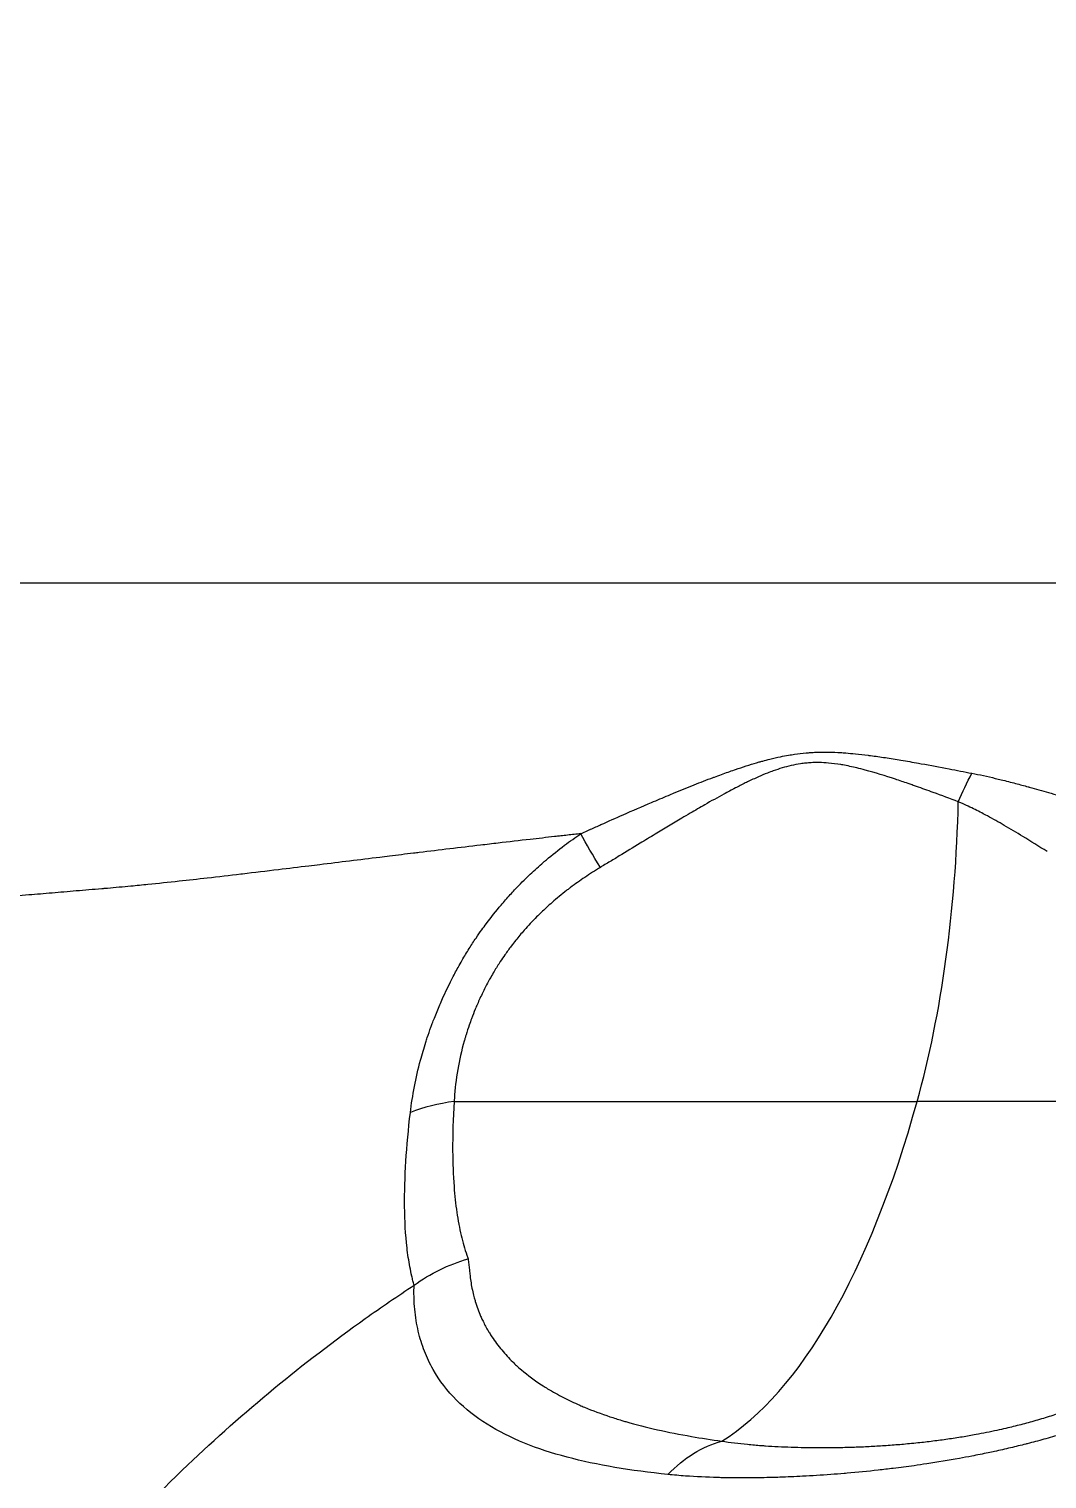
# Model space of a CAD drawing. Header units: millimetres. Extents: x -2122 to 22797, y 3569 to 89276.
# Drawn here: x 9037 to 9104.4, y 18128.9 to 18224.9 of the extents above; entities that cross this region are included whole.
import ezdxf

# ---------------------------------------------------------------- set-up
doc = ezdxf.new("R2010")
doc.units = ezdxf.units.MM
doc.header["$LTSCALE"] = 20
doc.layers.add('IA-DIBUJO', color=3, linetype='Continuous', lineweight=30)
doc.layers.add('IA-DIM', color=7, linetype='Continuous')
doc.styles.add('ING-AMB', font='romans.shx', dxfattribs={"width": 0.75, "oblique": 15})
doc.dimstyles.new('ING-AMB 20', dxfattribs={"dimscale": 20, "dimtxt": 3, "dimasz": 2.5, "dimexe": 1, "dimexo": 1, "dimgap": 1, "dimtad": 1, "dimdec": 0, "dimzin": 0, "dimdsep": 46, "dimtxsty": 'ING-AMB', "dimcen": 0.1, "dimclrd": 7, "dimclre": 7, "dimclrt": 2, "dimadec": 0, "dimazin": 0, "dimtfac": 1, "dimtdec": 0, "dimtmove": 0, "dimatfit": 0, "dimfxl": 1.25, "dimtolj": 1, "dimtzin": 0, "dimarcsym": 1})

# ---------------------------------------------------------------- blocks, each defined once
blk = doc.blocks.new('*D143')
at = {"layer": 'Defpoints', "color": 0, "transparency": 16777216}
for p in [(8790.962, 18818.594), (9130.962, 18586.284), (8790.962, 17983.384)]:
    blk.add_point(p, dxfattribs=at)
at = {"layer": 'IA-DIM', "color": 7, "lineweight": -2, "transparency": 16777216}
for p, q in [((8790.962, 18003.384), (8790.962, 18838.594)), ((9130.962, 18606.284), (9130.962, 18838.594)), ((9080.962, 18818.594), (8840.962, 18818.594))]:
    blk.add_line(p, q, dxfattribs=at)
at = {"layer": 'IA-DIM', "color": 7, "transparency": 16777216}
for points in [[(8840.962, 18826.927), (8840.962, 18810.261), (8790.962, 18818.594)], [(9080.962, 18826.927), (9080.962, 18810.261), (9130.962, 18818.594)]]:
    blk.add_solid(points, dxfattribs=at)
at = {"layer": 'IA-DIM', "color": 2, "transparency": 16777216, "insert": (8960.962, 18868.594), "char_height": 60, "attachment_point": 5, "style": 'ING-AMB'}
blk.add_mtext('\\A1;340', dxfattribs=at)
blk = doc.blocks.new('*D148')
at = {"layer": 'Defpoints', "color": 0, "transparency": 16777216}
for p in [(11939.021, 18936.981), (8790.962, 17983.384), (11939.021, 17945.021)]:
    blk.add_point(p, dxfattribs=at)
at = {"layer": 'IA-DIM', "color": 7, "lineweight": -2, "transparency": 16777216}
for p, q in [((8790.962, 18003.384), (8790.962, 18956.981)), ((11939.021, 17965.021), (11939.021, 18956.981)), ((8840.962, 18936.981), (11889.021, 18936.981))]:
    blk.add_line(p, q, dxfattribs=at)
at = {"layer": 'IA-DIM', "color": 7, "transparency": 16777216}
for points in [[(8840.962, 18945.314), (8840.962, 18928.648), (8790.962, 18936.981)], [(11889.021, 18945.314), (11889.021, 18928.648), (11939.021, 18936.981)]]:
    blk.add_solid(points, dxfattribs=at)
at = {"layer": 'IA-DIM', "color": 2, "transparency": 16777216, "insert": (10364.991, 18986.981), "char_height": 60, "attachment_point": 5, "style": 'ING-AMB'}
blk.add_mtext('\\A1;3148', dxfattribs=at)

msp = doc.modelspace()

# ---------------------------------------------------------------- linework, layer by layer
at = {"layer": 'IA-DIBUJO', "color": 3, "linetype": 'Continuous', "lineweight": 0, "extrusion": (2.06626e-48, 1, -1.83697e-16)}
for p, q in [((9255.43, 18188.224), (9001.221, 18188.224)), ((9065.144, 18153.907), (9095.796, 18153.907)), ((9119.538, 18153.907), (9095.796, 18153.907))]:
    msp.add_line(p, q, dxfattribs=at)
at = {"layer": 'IA-DIBUJO', "color": 3, "linetype": 'Continuous', "lineweight": 0, "extrusion": (1.2326e-32, -1.83697e-16, -1)}
for centre, major_axis, ratio, start_param, end_param in [((9102.293, 18173.16), (4.234, 8.923), 0.372973, -1.680827, -1.4687), ((9067.421, 18137.62), (8.033, 2.902), 0.702712, -1.959271, -1.486631)]:
    msp.add_ellipse(centre, major_axis=major_axis, ratio=ratio, start_param=start_param, end_param=end_param, dxfattribs=at)
at = {"layer": 'IA-DIBUJO', "color": 3, "linetype": 'Continuous', "lineweight": 0}
for centre, major_axis, ratio, start_param, end_param in [((9084.182, 18175.991), (0, 37.533), 0.382683, -2.199847, -1.630542), ((9068.201, 18148.096), (-9.832, 0.942), 0.597188, -1.1981, -0.863882), ((9077.706, 18188.305), (0, -58.462), 0.382683, 0.232467, 0.941746)]:
    msp.add_ellipse(centre, major_axis=major_axis, ratio=ratio, start_param=start_param, end_param=end_param, dxfattribs=at)
at = {"layer": 'IA-DIBUJO', "color": 3, "linetype": 'Continuous', "lineweight": 0, "extrusion": (-3.69779e-32, -1.83697e-16, -1)}
msp.add_ellipse((9078.541, 18167.67), major_axis=(-5.94, 7.891), ratio=0.210095, start_param=-1.195248, end_param=-0.894233, dxfattribs=at)
at = {"layer": 'IA-DIBUJO', "color": 3, "linetype": 'Continuous', "lineweight": 0, "extrusion": (-5.54668e-32, -1.83697e-16, -1)}
msp.add_ellipse((9083.731, 18121.804), major_axis=(1.637, 9.74), ratio=0.759092, start_param=-0.843427, end_param=-0.33308, dxfattribs=at)
at = {"layer": 'IA-DIBUJO', "color": 3, "linetype": 'Continuous', "lineweight": 0}
for points, knots in [([(9073.53, 18171.638), (9073.544, 18171.647), (9073.558, 18171.651), (9073.572, 18171.657), (9073.633, 18171.685), (9073.694, 18171.712), (9073.756, 18171.74), (9073.878, 18171.795), (9074.001, 18171.85), (9074.123, 18171.906), (9074.142, 18171.914), (9074.16, 18171.922), (9074.178, 18171.93), (9074.405, 18172.032), (9074.632, 18172.134), (9074.86, 18172.236), (9075.352, 18172.456), (9075.844, 18172.675), (9076.337, 18172.891), (9076.96, 18173.166), (9077.584, 18173.437), (9078.209, 18173.704), (9078.58, 18173.862), (9078.951, 18174.019), (9079.322, 18174.174), (9079.452, 18174.228), (9079.583, 18174.283), (9079.713, 18174.336), (9080.154, 18174.519), (9080.597, 18174.699), (9081.04, 18174.874), (9081.452, 18175.038), (9081.865, 18175.198), (9082.279, 18175.353), (9082.311, 18175.365), (9082.343, 18175.377), (9082.375, 18175.389), (9082.531, 18175.447), (9082.687, 18175.505), (9082.843, 18175.562), (9083.13, 18175.667), (9083.417, 18175.769), (9083.706, 18175.867), (9083.785, 18175.895), (9083.865, 18175.922), (9083.944, 18175.948), (9084.182, 18176.028), (9084.419, 18176.106), (9084.658, 18176.18), (9084.885, 18176.251), (9085.112, 18176.319), (9085.34, 18176.384), (9085.417, 18176.406), (9085.494, 18176.427), (9085.571, 18176.448), (9085.726, 18176.491), (9085.882, 18176.532), (9086.038, 18176.571), (9086.272, 18176.629), (9086.507, 18176.683), (9086.743, 18176.733), (9086.924, 18176.77), (9087.105, 18176.805), (9087.287, 18176.836), (9087.417, 18176.859), (9087.548, 18176.879), (9087.679, 18176.898), (9087.932, 18176.934), (9088.186, 18176.964), (9088.44, 18176.986), (9088.546, 18176.995), (9088.651, 18177.003), (9088.757, 18177.01), (9088.863, 18177.017), (9088.969, 18177.022), (9089.076, 18177.027), (9089.167, 18177.03), (9089.258, 18177.033), (9089.348, 18177.035), (9089.532, 18177.039), (9089.717, 18177.04), (9089.9, 18177.037), (9089.93, 18177.037), (9089.96, 18177.036), (9089.99, 18177.035), (9090.232, 18177.031), (9090.475, 18177.021), (9090.717, 18177.006), (9090.773, 18177.003), (9090.83, 18176.999), (9090.887, 18176.996), (9090.95, 18176.991), (9091.014, 18176.987), (9091.077, 18176.982), (9091.286, 18176.966), (9091.495, 18176.948), (9091.704, 18176.927), (9091.985, 18176.898), (9092.266, 18176.866), (9092.547, 18176.83), (9092.581, 18176.825), (9092.615, 18176.821), (9092.65, 18176.817), (9092.67, 18176.814), (9092.69, 18176.811), (9092.711, 18176.809), (9093.037, 18176.766), (9093.363, 18176.719), (9093.689, 18176.67), (9094.034, 18176.618), (9094.378, 18176.563), (9094.723, 18176.505), (9095.112, 18176.44), (9095.502, 18176.372), (9095.892, 18176.303), (9095.949, 18176.293), (9096.006, 18176.282), (9096.063, 18176.272), (9096.679, 18176.162), (9097.295, 18176.047), (9097.911, 18175.93), (9098.412, 18175.835), (9098.913, 18175.738), (9099.413, 18175.64)], [-0.00000006, -0.00000006, -0.00000006, -0.00000006, 0.00002518, 0.00002518, 0.00002518, 0.00013469, 0.00013469, 0.00013469, 0.00035377, 0.00035377, 0.00035377, 0.00038666, 0.00038666, 0.00038666, 0.00079239, 0.00079239, 0.00079239, 0.00167185, 0.00167185, 0.00167185, 0.00278368, 0.00278368, 0.00278368, 0.00344286, 0.00344286, 0.00344286, 0.00367386, 0.00367386, 0.00367386, 0.00445573, 0.00445573, 0.00445573, 0.00518165, 0.00518165, 0.00518165, 0.0052376, 0.0052376, 0.0052376, 0.00551081, 0.00551081, 0.00551081, 0.00601199, 0.00601199, 0.00601199, 0.00615006, 0.00615006, 0.00615006, 0.00656172, 0.00656172, 0.00656172, 0.00695191, 0.00695191, 0.00695191, 0.00708322, 0.00708322, 0.00708322, 0.00734777, 0.00734777, 0.00734777, 0.00774379, 0.00774379, 0.00774379, 0.0080478, 0.0080478, 0.0080478, 0.00826625, 0.00826625, 0.00826625, 0.00868735, 0.00868735, 0.00868735, 0.00886169, 0.00886169, 0.00886169, 0.00903604, 0.00903604, 0.00903604, 0.00918473, 0.00918473, 0.00918473, 0.00948536, 0.00948536, 0.00948536, 0.00953404, 0.00953404, 0.00953404, 0.00993185, 0.00993185, 0.00993185, 0.01002501, 0.01002501, 0.01002501, 0.01012932, 0.01012932, 0.01012932, 0.01047161, 0.01047161, 0.01047161, 0.01093206, 0.01093206, 0.01093206, 0.0109882, 0.0109882, 0.0109882, 0.01102169, 0.01102169, 0.01102169, 0.01155729, 0.01155729, 0.01155729, 0.01212347, 0.01212347, 0.01212347, 0.01276485, 0.01276485, 0.01276485, 0.01285865, 0.01285865, 0.01285865, 0.01387238, 0.01387238, 0.01387238, 0.01469561, 0.01469561, 0.01469561, 0.01469561]), ([(9086.863, 18175.991), (9086.661, 18175.93), (9086.461, 18175.864), (9086.262, 18175.792), (9086.138, 18175.747), (9086.014, 18175.7), (9085.891, 18175.652), (9085.687, 18175.572), (9085.484, 18175.487), (9085.283, 18175.399), (9085.044, 18175.294), (9084.807, 18175.184), (9084.571, 18175.07), (9084.52, 18175.045), (9084.469, 18175.02), (9084.418, 18174.995), (9084.197, 18174.887), (9083.976, 18174.776), (9083.757, 18174.662), (9083.502, 18174.53), (9083.247, 18174.394), (9082.994, 18174.256), (9082.575, 18174.029), (9082.158, 18173.795), (9081.743, 18173.557), (9081.417, 18173.37), (9081.092, 18173.181), (9080.768, 18172.991), (9080.581, 18172.881), (9080.395, 18172.771), (9080.209, 18172.66), (9079.62, 18172.311), (9079.033, 18171.957), (9078.445, 18171.601), (9078.114, 18171.401), (9077.784, 18171.201), (9077.453, 18171), (9076.994, 18170.721), (9076.534, 18170.441), (9076.073, 18170.162), (9075.843, 18170.022), (9075.612, 18169.882), (9075.381, 18169.743), (9075.266, 18169.673), (9075.15, 18169.603), (9075.035, 18169.533), (9074.977, 18169.498), (9074.919, 18169.463), (9074.861, 18169.428), (9074.848, 18169.42), (9074.834, 18169.412), (9074.82, 18169.404)], [0.006608754, 0.006608754, 0.006608754, 0.006608754, 0.006952849, 0.006952849, 0.006952849, 0.0071674, 0.0071674, 0.0071674, 0.007524595, 0.007524595, 0.007524595, 0.007949356, 0.007949356, 0.007949356, 0.008041525, 0.008041525, 0.008041525, 0.008440437, 0.008440437, 0.008440437, 0.008905289, 0.008905289, 0.008905289, 0.009671875, 0.009671875, 0.009671875, 0.01027212, 0.01027212, 0.01027212, 0.010617289, 0.010617289, 0.010617289, 0.011706897, 0.011706897, 0.011706897, 0.012318952, 0.012318952, 0.012318952, 0.01316787, 0.01316787, 0.01316787, 0.013592166, 0.013592166, 0.013592166, 0.013804311, 0.013804311, 0.013804311, 0.013910389, 0.013910389, 0.013910389, 0.013935483, 0.013935483, 0.013935483, 0.013935483]), ([(9091.803, 18175.991), (9091.492, 18176.065), (9091.18, 18176.131), (9090.867, 18176.186), (9090.824, 18176.194), (9090.78, 18176.201), (9090.737, 18176.208), (9090.464, 18176.253), (9090.191, 18176.288), (9089.915, 18176.312), (9089.719, 18176.329), (9089.522, 18176.339), (9089.325, 18176.343), (9089.243, 18176.344), (9089.161, 18176.345), (9089.079, 18176.344), (9089.056, 18176.343), (9089.033, 18176.343), (9089.011, 18176.342), (9088.932, 18176.341), (9088.854, 18176.338), (9088.776, 18176.333), (9088.659, 18176.327), (9088.543, 18176.318), (9088.427, 18176.307), (9088.369, 18176.301), (9088.311, 18176.295), (9088.253, 18176.288), (9088.195, 18176.28), (9088.137, 18176.273), (9088.079, 18176.264), (9087.868, 18176.233), (9087.658, 18176.194), (9087.449, 18176.146), (9087.253, 18176.101), (9087.057, 18176.049), (9086.863, 18175.991)], [0.003865232, 0.003865232, 0.003865232, 0.003865232, 0.004387898, 0.004387898, 0.004387898, 0.00446021, 0.00446021, 0.00446021, 0.004914724, 0.004914724, 0.004914724, 0.005236992, 0.005236992, 0.005236992, 0.005371062, 0.005371062, 0.005371062, 0.005408462, 0.005408462, 0.005408462, 0.005537065, 0.005537065, 0.005537065, 0.005729969, 0.005729969, 0.005729969, 0.005826421, 0.005826421, 0.005826421, 0.005922873, 0.005922873, 0.005922873, 0.006276745, 0.006276745, 0.006276745, 0.006608754, 0.006608754, 0.006608754, 0.006608754]), ([(9098.52, 18173.749), (9097.968, 18173.956), (9097.416, 18174.162), (9096.862, 18174.364), (9096.493, 18174.498), (9096.123, 18174.631), (9095.753, 18174.762), (9095.658, 18174.795), (9095.564, 18174.829), (9095.469, 18174.862), (9095.377, 18174.894), (9095.286, 18174.926), (9095.194, 18174.958), (9094.915, 18175.054), (9094.635, 18175.15), (9094.355, 18175.243), (9093.692, 18175.463), (9093.025, 18175.67), (9092.349, 18175.851), (9092.168, 18175.9), (9091.985, 18175.947), (9091.803, 18175.991)], [0, 0, 0, 0, 0.000966308, 0.000966308, 0.000966308, 0.001609451, 0.001609451, 0.001609451, 0.001773426, 0.001773426, 0.001773426, 0.001932615, 0.001932615, 0.001932615, 0.002415769, 0.002415769, 0.002415769, 0.003557856, 0.003557856, 0.003557856, 0.00386523, 0.00386523, 0.00386523, 0.00386523]), ([(9099.413, 18175.64), (9099.67, 18175.59), (9099.925, 18175.537), (9100.444, 18175.424), (9100.708, 18175.363), (9101.099, 18175.27), (9101.228, 18175.239), (9101.676, 18175.129), (9101.995, 18175.047), (9102.593, 18174.89), (9102.871, 18174.815), (9103.173, 18174.732), (9103.196, 18174.726), (9103.646, 18174.602), (9104.07, 18174.482), (9104.963, 18174.224), (9105.432, 18174.086), (9106.206, 18173.854), (9106.512, 18173.761), (9106.817, 18173.669)], [0, 0, 0, 0, 0.000420679, 0.000420679, 0.000858073, 0.000858073, 0.001072065, 0.001072065, 0.001605395, 0.001605395, 0.002072912, 0.002072912, 0.002112633, 0.002112633, 0.002829051, 0.002829051, 0.003624193, 0.003624193, 0.004145825, 0.004145825, 0.004145825, 0.004145825]), ([(9104.392, 18170.456), (9103.863, 18170.79), (9103.328, 18171.125), (9102.786, 18171.456), (9102.382, 18171.703), (9101.973, 18171.947), (9101.559, 18172.187), (9101.192, 18172.4), (9100.82, 18172.61), (9100.443, 18172.813), (9100.321, 18172.879), (9100.199, 18172.944), (9100.076, 18173.008), (9099.781, 18173.162), (9099.483, 18173.311), (9099.18, 18173.454), (9098.962, 18173.556), (9098.742, 18173.655), (9098.52, 18173.749)], [0, 0, 0, 0, 0.001072957, 0.001072957, 0.001072957, 0.001872912, 0.001872912, 0.001872912, 0.002582565, 0.002582565, 0.002582565, 0.002811903, 0.002811903, 0.002811903, 0.003361421, 0.003361421, 0.003361421, 0.003755593, 0.003755593, 0.003755593, 0.003755593]), ([(9073.53, 18171.638), (9073.231, 18171.605), (9072.935, 18171.572), (9072.641, 18171.539), (9072.495, 18171.523), (9072.349, 18171.506), (9072.203, 18171.49), (9072.149, 18171.484), (9072.094, 18171.478), (9072.042, 18171.472), (9072.024, 18171.47), (9072.006, 18171.468), (9071.989, 18171.466), (9071.922, 18171.458), (9071.855, 18171.45), (9071.788, 18171.443), (9071.25, 18171.382), (9070.71, 18171.32), (9070.167, 18171.258), (9069.465, 18171.177), (9068.759, 18171.095), (9068.05, 18171.012), (9067.664, 18170.966), (9067.276, 18170.921), (9066.887, 18170.875), (9066.209, 18170.794), (9065.528, 18170.713), (9064.845, 18170.631), (9064.175, 18170.551), (9063.504, 18170.47), (9062.83, 18170.388), (9062.707, 18170.373), (9062.583, 18170.358), (9062.459, 18170.343), (9061.928, 18170.278), (9061.395, 18170.214), (9060.862, 18170.148), (9060.647, 18170.122), (9060.432, 18170.096), (9060.217, 18170.069), (9059.551, 18169.988), (9058.885, 18169.906), (9058.218, 18169.824), (9057.562, 18169.743), (9056.906, 18169.663), (9056.251, 18169.582), (9056.008, 18169.553), (9055.765, 18169.523), (9055.522, 18169.493), (9054.849, 18169.411), (9054.178, 18169.329), (9053.508, 18169.248), (9052.713, 18169.152), (9051.92, 18169.057), (9051.131, 18168.964), (9051.093, 18168.959), (9051.055, 18168.955), (9051.018, 18168.95), (9050.273, 18168.862), (9049.531, 18168.776), (9048.795, 18168.692), (9048.167, 18168.621), (9047.543, 18168.551), (9046.923, 18168.484), (9046.232, 18168.409), (9045.546, 18168.337), (9044.868, 18168.268), (9044.489, 18168.23), (9044.113, 18168.193), (9043.739, 18168.158), (9043.217, 18168.108), (9042.699, 18168.061), (9042.187, 18168.017), (9042.122, 18168.011), (9042.058, 18168.006), (9041.995, 18168), (9041.967, 18167.998), (9041.938, 18167.996), (9041.911, 18167.993), (9041.907, 18167.993), (9041.903, 18167.993), (9041.9, 18167.992), (9041.87, 18167.99), (9041.841, 18167.988), (9041.811, 18167.985), (9041.523, 18167.961), (9041.238, 18167.937), (9040.957, 18167.913), (9040.673, 18167.889), (9040.393, 18167.866), (9040.116, 18167.842), (9039.57, 18167.796), (9039.039, 18167.751), (9038.523, 18167.708), (9037.997, 18167.664), (9037.487, 18167.621), (9036.991, 18167.58), (9036.686, 18167.555), (9036.386, 18167.531), (9036.092, 18167.507), (9036.026, 18167.501), (9035.959, 18167.496), (9035.893, 18167.49), (9035.364, 18167.447), (9034.853, 18167.406), (9034.359, 18167.368), (9033.894, 18167.331), (9033.444, 18167.297), (9033.009, 18167.265), (9032.925, 18167.259), (9032.842, 18167.253), (9032.76, 18167.246), (9032.327, 18167.215), (9031.909, 18167.185), (9031.506, 18167.158), (9031.478, 18167.157), (9031.451, 18167.155), (9031.424, 18167.153), (9031.394, 18167.151), (9031.366, 18167.149), (9031.335, 18167.147), (9031.326, 18167.146), (9031.317, 18167.146), (9031.307, 18167.145), (9031.266, 18167.143), (9031.225, 18167.14), (9031.184, 18167.137), (9030.64, 18167.101), (9030.117, 18167.068), (9029.613, 18167.037), (9029.089, 18167.004), (9028.585, 18166.974), (9028.103, 18166.946), (9027.738, 18166.924), (9027.386, 18166.903), (9027.045, 18166.884), (9026.886, 18166.874), (9026.73, 18166.865), (9026.577, 18166.857), (9026.239, 18166.837), (9025.913, 18166.818), (9025.599, 18166.8), (9025.33, 18166.784), (9025.07, 18166.769), (9024.818, 18166.754), (9024.642, 18166.744), (9024.47, 18166.733), (9024.303, 18166.723), (9024.197, 18166.716), (9024.092, 18166.71), (9023.99, 18166.704), (9023.987, 18166.703), (9023.983, 18166.703), (9023.98, 18166.703), (9023.909, 18166.698), (9023.84, 18166.694), (9023.771, 18166.69), (9023.743, 18166.688), (9023.716, 18166.686), (9023.689, 18166.685), (9023.414, 18166.667), (9023.149, 18166.65), (9022.894, 18166.632), (9022.686, 18166.618), (9022.486, 18166.604), (9022.292, 18166.591), (9022.289, 18166.59), (9022.285, 18166.59), (9022.282, 18166.59), (9022.035, 18166.572), (9021.8, 18166.554), (9021.577, 18166.536), (9021.361, 18166.519), (9021.156, 18166.502), (9020.963, 18166.484), (9020.754, 18166.465), (9020.559, 18166.446), (9020.379, 18166.427), (9020.212, 18166.409), (9020.058, 18166.391), (9019.917, 18166.372), (9019.886, 18166.368), (9019.856, 18166.364), (9019.827, 18166.36), (9019.821, 18166.359), (9019.815, 18166.359), (9019.81, 18166.358), (9019.804, 18166.357), (9019.799, 18166.356), (9019.793, 18166.356), (9019.784, 18166.354), (9019.775, 18166.353), (9019.766, 18166.352), (9019.754, 18166.35), (9019.742, 18166.348), (9019.73, 18166.347), (9019.641, 18166.334), (9019.558, 18166.321), (9019.482, 18166.307), (9019.358, 18166.286), (9019.252, 18166.264), (9019.164, 18166.242), (9019.089, 18166.224), (9019.028, 18166.205), (9018.98, 18166.186), (9018.955, 18166.177), (9018.935, 18166.167), (9018.918, 18166.157), (9018.892, 18166.143), (9018.875, 18166.128), (9018.867, 18166.114), (9018.864, 18166.108), (9018.862, 18166.102), (9018.861, 18166.096), (9018.861, 18166.096), (9018.861, 18166.096), (9018.861, 18166.095)], [0.1192307, 0.1192307, 0.1192307, 0.1192307, 0.1226397, 0.1226397, 0.1226397, 0.1243442, 0.1243442, 0.1243442, 0.124979, 0.124979, 0.124979, 0.1251964, 0.1251964, 0.1251964, 0.1260487, 0.1260487, 0.1260487, 0.1328666, 0.1328666, 0.1328666, 0.1416881, 0.1416881, 0.1416881, 0.1465026, 0.1465026, 0.1465026, 0.1549023, 0.1549023, 0.1549023, 0.163139, 0.163139, 0.163139, 0.1646525, 0.1646525, 0.1646525, 0.1711519, 0.1711519, 0.1711519, 0.1737746, 0.1737746, 0.1737746, 0.1818867, 0.1818867, 0.1818867, 0.1898727, 0.1898727, 0.1898727, 0.1928372, 0.1928372, 0.1928372, 0.2010465, 0.2010465, 0.2010465, 0.2107918, 0.2107918, 0.2107918, 0.2112579, 0.2112579, 0.2112579, 0.2204657, 0.2204657, 0.2204657, 0.2283185, 0.2283185, 0.2283185, 0.2370748, 0.2370748, 0.2370748, 0.2419544, 0.2419544, 0.2419544, 0.2487724, 0.2487724, 0.2487724, 0.2496247, 0.2496247, 0.2496247, 0.2499955, 0.2499955, 0.2499955, 0.2500508, 0.2500508, 0.2500508, 0.2504769, 0.2504769, 0.2504769, 0.2546638, 0.2546638, 0.2546638, 0.2588927, 0.2588927, 0.2588927, 0.2672423, 0.2672423, 0.2672423, 0.27573, 0.27573, 0.27573, 0.2809554, 0.2809554, 0.2809554, 0.2821402, 0.2821402, 0.2821402, 0.2916109, 0.2916109, 0.2916109, 0.3005351, 0.3005351, 0.3005351, 0.3022467, 0.3022467, 0.3022467, 0.3112317, 0.3112317, 0.3112317, 0.3118388, 0.3118388, 0.3118388, 0.3124976, 0.3124976, 0.3124976, 0.3126911, 0.3126911, 0.3126911, 0.3135433, 0.3135433, 0.3135433, 0.3247763, 0.3247763, 0.3247763, 0.3364563, 0.3364563, 0.3364563, 0.3452694, 0.3452694, 0.3452694, 0.3493668, 0.3493668, 0.3493668, 0.3583828, 0.3583828, 0.3583828, 0.3660967, 0.3660967, 0.3660967, 0.3714962, 0.3714962, 0.3714962, 0.3749052, 0.3749052, 0.3749052, 0.3750105, 0.3750105, 0.3750105, 0.3773805, 0.3773805, 0.3773805, 0.3783142, 0.3783142, 0.3783142, 0.3877928, 0.3877928, 0.3877928, 0.3955082, 0.3955082, 0.3955082, 0.3956504, 0.3956504, 0.3956504, 0.4054964, 0.4054964, 0.4054964, 0.4150489, 0.4150489, 0.4150489, 0.425425, 0.425425, 0.425425, 0.4350176, 0.4350176, 0.4350176, 0.4371193, 0.4371193, 0.4371193, 0.4375196, 0.4375196, 0.4375196, 0.4379716, 0.4379716, 0.4379716, 0.4386965, 0.4386965, 0.4386965, 0.4396761, 0.4396761, 0.4396761, 0.4470694, 0.4470694, 0.4470694, 0.4589807, 0.4589807, 0.4589807, 0.4690689, 0.4690689, 0.4690689, 0.4742327, 0.4742327, 0.4742327, 0.4819486, 0.4819486, 0.4819486, 0.4850265, 0.4850265, 0.4850265, 0.485177, 0.485177, 0.485177, 0.485177]), ([(9062.242, 18153.172), (9062.309, 18153.737), (9062.399, 18154.311), (9062.622, 18155.464), (9062.755, 18156.044), (9063.019, 18157.028), (9063.137, 18157.428), (9063.298, 18157.931), (9063.33, 18158.031), (9063.439, 18158.36), (9063.519, 18158.59), (9063.632, 18158.9), (9063.661, 18158.98), (9063.737, 18159.184), (9063.784, 18159.308), (9063.945, 18159.72), (9064.063, 18160.008), (9064.247, 18160.438), (9064.309, 18160.58), (9064.563, 18161.148), (9064.765, 18161.572), (9065.115, 18162.257), (9065.254, 18162.52), (9065.487, 18162.941), (9065.577, 18163.099), (9065.819, 18163.515), (9065.974, 18163.772), (9066.283, 18164.262), (9066.436, 18164.497), (9066.714, 18164.908), (9066.838, 18165.086), (9067.067, 18165.408), (9067.173, 18165.553), (9067.592, 18166.113), (9067.915, 18166.518), (9068.447, 18167.146), (9068.648, 18167.375), (9068.95, 18167.706), (9069.048, 18167.811), (9069.479, 18168.269), (9069.822, 18168.613), (9070.463, 18169.219), (9070.757, 18169.485), (9071.12, 18169.798), (9071.183, 18169.852), (9071.641, 18170.24), (9072.044, 18170.561), (9072.807, 18171.135), (9073.166, 18171.391), (9073.53, 18171.638)], [0, 0, 0, 0, 0.00105022, 0.00105022, 0.00207779, 0.00207779, 0.0027711, 0.0027711, 0.00294188, 0.00294188, 0.00333169, 0.00333169, 0.00346759, 0.00346759, 0.00367735, 0.00367735, 0.00416907, 0.00416907, 0.00441282, 0.00441282, 0.0051457, 0.0051457, 0.00560441, 0.00560441, 0.00588377, 0.00588377, 0.00633871, 0.00633871, 0.00675888, 0.00675888, 0.00708405, 0.00708405, 0.00735471, 0.00735471, 0.0081418, 0.0081418, 0.00860698, 0.00860698, 0.00882565, 0.00882565, 0.00956626, 0.00956626, 0.01017042, 0.01017042, 0.01029659, 0.01029659, 0.01108725, 0.01108725, 0.01176753, 0.01176753, 0.01176753, 0.01176753]), ([(9074.82, 18169.404), (9074.471, 18169.193), (9074.126, 18168.973), (9073.468, 18168.528), (9073.153, 18168.304), (9072.823, 18168.056), (9072.803, 18168.04), (9072.716, 18167.974), (9072.649, 18167.923), (9072.256, 18167.617), (9071.936, 18167.354), (9071.376, 18166.864), (9071.133, 18166.64), (9070.797, 18166.316), (9070.699, 18166.219), (9070.318, 18165.837), (9070.044, 18165.543), (9069.587, 18165.024), (9069.401, 18164.802), (9069.119, 18164.45), (9069.02, 18164.323), (9068.779, 18164.005), (9068.637, 18163.811), (9068.397, 18163.467), (9068.295, 18163.317), (9068.055, 18162.952), (9067.919, 18162.735), (9067.711, 18162.386), (9067.635, 18162.256), (9067.373, 18161.793), (9067.198, 18161.458), (9066.908, 18160.864), (9066.79, 18160.606), (9066.631, 18160.238), (9066.585, 18160.129), (9066.454, 18159.809), (9066.371, 18159.597), (9066.24, 18159.244), (9066.19, 18159.103), (9066.067, 18158.748), (9065.997, 18158.533), (9065.911, 18158.252), (9065.891, 18158.186), (9065.85, 18158.049), (9065.83, 18157.978), (9065.629, 18157.268), (9065.486, 18156.641), (9065.267, 18155.377), (9065.193, 18154.741), (9065.151, 18154.049), (9065.148, 18153.978), (9065.144, 18153.907)], [0.00000001, 0.00000001, 0.00000001, 0.00000001, 0.00063812, 0.00063812, 0.00123664, 0.00123664, 0.00127623, 0.00127623, 0.00140562, 0.00140562, 0.00204308, 0.00204308, 0.00255246, 0.00255246, 0.00276481, 0.00276481, 0.0033849, 0.0033849, 0.00382869, 0.00382869, 0.00407497, 0.00407497, 0.00443754, 0.00443754, 0.00471172, 0.00471172, 0.00510492, 0.00510492, 0.00533885, 0.00533885, 0.00593155, 0.00593155, 0.00638114, 0.00638114, 0.00656887, 0.00656887, 0.00693306, 0.00693306, 0.00717401, 0.00717401, 0.00754186, 0.00754186, 0.00765737, 0.00765737, 0.00777932, 0.00777932, 0.00889519, 0.00889519, 0.01007461, 0.01007461, 0.01020983, 0.01020983, 0.01020983, 0.01020983]), ([(9065.144, 18153.907), (9065.071, 18152.772), (9065.035, 18151.683), (9065.041, 18150.641), (9065.045, 18149.829), (9065.075, 18149.045), (9065.132, 18148.287), (9065.132, 18148.279), (9065.133, 18148.27), (9065.133, 18148.262), (9065.177, 18147.68), (9065.238, 18147.115), (9065.318, 18146.565), (9065.356, 18146.301), (9065.399, 18146.041), (9065.447, 18145.785), (9065.449, 18145.777), (9065.45, 18145.769), (9065.452, 18145.761), (9065.498, 18145.517), (9065.548, 18145.277), (9065.603, 18145.041), (9065.657, 18144.812), (9065.715, 18144.586), (9065.779, 18144.365), (9065.84, 18144.151), (9065.906, 18143.941), (9065.977, 18143.735), (9066.005, 18143.652), (9066.034, 18143.57), (9066.064, 18143.489)], [0, 0, 0, 0, 0.002142701, 0.002142701, 0.002142701, 0.003810125, 0.003810125, 0.003810125, 0.003829049, 0.003829049, 0.003829049, 0.005109404, 0.005109404, 0.005109404, 0.005724266, 0.005724266, 0.005724266, 0.005743574, 0.005743574, 0.005743574, 0.006327479, 0.006327479, 0.006327479, 0.006893511, 0.006893511, 0.006893511, 0.007439327, 0.007439327, 0.007439327, 0.007658098, 0.007658098, 0.007658098, 0.007658098]), ([(9082.86, 18131.415), (9083.136, 18131.374), (9083.416, 18131.337), (9083.985, 18131.267), (9084.275, 18131.235), (9084.867, 18131.178), (9085.169, 18131.152), (9085.567, 18131.122), (9085.66, 18131.115), (9086.029, 18131.089), (9086.308, 18131.073), (9086.874, 18131.044), (9087.16, 18131.032), (9087.742, 18131.011), (9088.037, 18131.004), (9088.52, 18130.995), (9088.705, 18130.992), (9089.215, 18130.987), (9089.542, 18130.987), (9090.202, 18130.991), (9090.536, 18130.996), (9091.21, 18131.012), (9091.551, 18131.022), (9092.012, 18131.04), (9092.129, 18131.045), (9092.576, 18131.065), (9092.91, 18131.083), (9093.582, 18131.124), (9093.921, 18131.147), (9094.6, 18131.2), (9094.941, 18131.229), (9095.471, 18131.28), (9095.658, 18131.298), (9096.176, 18131.353), (9096.509, 18131.391), (9097.169, 18131.473), (9097.497, 18131.517), (9098.145, 18131.61), (9098.464, 18131.659), (9099.086, 18131.761), (9099.388, 18131.813), (9099.923, 18131.911), (9100.157, 18131.956), (9100.628, 18132.05), (9100.865, 18132.1), (9101.297, 18132.194), (9101.492, 18132.238), (9102.019, 18132.36), (9102.35, 18132.441), (9103.01, 18132.612), (9103.339, 18132.702), (9104.004, 18132.892), (9104.341, 18132.994), (9104.99, 18133.2), (9105.303, 18133.304), (9105.914, 18133.516), (9106.21, 18133.624), (9106.797, 18133.847), (9107.088, 18133.962), (9107.412, 18134.097), (9107.45, 18134.113), (9107.79, 18134.255), (9108.086, 18134.385), (9108.662, 18134.65), (9108.943, 18134.786), (9109.392, 18135.014), (9109.565, 18135.104), (9109.833, 18135.248), (9109.93, 18135.3), (9110.245, 18135.473), (9110.461, 18135.595), (9110.719, 18135.745), (9110.765, 18135.772), (9111.08, 18135.957), (9111.342, 18136.119), (9111.854, 18136.447), (9112.104, 18136.614), (9112.594, 18136.955), (9112.834, 18137.129), (9113.239, 18137.435), (9113.407, 18137.566), (9113.797, 18137.879), (9114.016, 18138.062), (9114.44, 18138.432), (9114.646, 18138.619), (9115.042, 18138.995), (9115.234, 18139.184), (9115.547, 18139.507), (9115.672, 18139.64), (9116.035, 18140.038), (9116.264, 18140.304), (9116.704, 18140.848), (9116.915, 18141.127), (9117.244, 18141.59), (9117.369, 18141.773), (9117.697, 18142.278), (9117.891, 18142.601), (9118.255, 18143.259), (9118.424, 18143.594), (9118.628, 18144.037), (9118.675, 18144.143), (9118.878, 18144.612), (9119.019, 18144.977), (9119.274, 18145.72), (9119.387, 18146.097), (9119.582, 18146.86), (9119.664, 18147.246), (9119.8, 18148.029), (9119.852, 18148.427), (9119.894, 18148.885), (9119.9, 18148.944), (9119.94, 18149.446), (9119.958, 18149.891), (9119.954, 18150.784), (9119.934, 18151.231), (9119.854, 18152.125), (9119.796, 18152.572), (9119.666, 18153.315), (9119.607, 18153.611), (9119.538, 18153.907)], [0, 0, 0, 0, 0.00062223, 0.00062223, 0.0012506, 0.0012506, 0.00188835, 0.00188835, 0.0020816, 0.0020816, 0.00265194, 0.00265194, 0.00322559, 0.00322559, 0.00380488, 0.00380488, 0.00416319, 0.00416319, 0.00478456, 0.00478456, 0.00540861, 0.00540861, 0.00603331, 0.00603331, 0.00624479, 0.00624479, 0.00683992, 0.00683992, 0.00743223, 0.00743223, 0.0080128, 0.0080128, 0.00832638, 0.00832638, 0.00887589, 0.00887589, 0.00941196, 0.00941196, 0.00992762, 0.00992762, 0.01040798, 0.01040798, 0.01077502, 0.01077502, 0.01114421, 0.01114421, 0.01144877, 0.01144877, 0.01196917, 0.01196917, 0.01248957, 0.01248957, 0.01302645, 0.01302645, 0.01353037, 0.01353037, 0.01401395, 0.01401395, 0.01450486, 0.01450486, 0.01457117, 0.01457117, 0.01509342, 0.01509342, 0.01561197, 0.01561197, 0.01594378, 0.01594378, 0.01613236, 0.01613236, 0.01655995, 0.01655995, 0.01665276, 0.01665276, 0.01720211, 0.01720211, 0.01775722, 0.01775722, 0.01832023, 0.01832023, 0.01873436, 0.01873436, 0.01930074, 0.01930074, 0.01986428, 0.01986428, 0.02042562, 0.02042562, 0.02081595, 0.02081595, 0.02158851, 0.02158851, 0.02238148, 0.02238148, 0.02289755, 0.02289755, 0.02379056, 0.02379056, 0.02469737, 0.02469737, 0.02497914, 0.02497914, 0.0259483, 0.0259483, 0.02694381, 0.02694381, 0.02795534, 0.02795534, 0.02898965, 0.02898965, 0.02914234, 0.02914234, 0.03028779, 0.03028779, 0.03142963, 0.03142963, 0.03255994, 0.03255994, 0.03330553, 0.03330553, 0.03330553, 0.03330553]), ([(9062.491, 18141.745), (9062.464, 18141.842), (9062.437, 18141.941), (9062.386, 18142.139), (9062.314, 18142.438), (9062.25, 18142.744), (9062.133, 18143.362), (9062.07, 18143.785), (9061.919, 18145.086), (9061.869, 18145.997), (9061.85, 18147.905), (9061.88, 18148.903), (9062.011, 18150.986), (9062.11, 18152.061), (9062.242, 18153.172)], [-0.00000006, -0.00000006, -0.00000006, -0.00000006, 0.000258574, 0.000258574, 0.000517209, 0.001034477, 0.001034477, 0.002069015, 0.002069015, 0.00413809, 0.00413809, 0.006207164, 0.006207164, 0.008276239, 0.008276239, 0.008276239, 0.008276239]), ([(9066.064, 18143.489), (9066.08, 18143.37), (9066.095, 18143.251), (9066.108, 18143.132), (9066.122, 18143.011), (9066.134, 18142.891), (9066.147, 18142.772), (9066.148, 18142.761), (9066.149, 18142.751), (9066.15, 18142.74), (9066.164, 18142.617), (9066.177, 18142.495), (9066.191, 18142.374), (9066.197, 18142.323), (9066.203, 18142.272), (9066.209, 18142.221), (9066.218, 18142.152), (9066.227, 18142.084), (9066.237, 18142.016), (9066.285, 18141.693), (9066.348, 18141.38), (9066.424, 18141.077), (9066.439, 18141.021), (9066.453, 18140.965), (9066.469, 18140.91), (9066.491, 18140.828), (9066.515, 18140.747), (9066.539, 18140.666), (9066.641, 18140.333), (9066.759, 18140.011), (9066.894, 18139.701), (9066.933, 18139.612), (9066.973, 18139.524), (9067.014, 18139.437), (9067.121, 18139.213), (9067.235, 18138.995), (9067.358, 18138.783), (9067.395, 18138.717), (9067.434, 18138.652), (9067.473, 18138.588), (9067.529, 18138.497), (9067.586, 18138.408), (9067.644, 18138.32), (9067.843, 18138.016), (9068.059, 18137.728), (9068.288, 18137.452), (9068.518, 18137.176), (9068.762, 18136.913), (9069.02, 18136.661), (9069.103, 18136.58), (9069.188, 18136.499), (9069.274, 18136.42), (9069.691, 18136.037), (9070.141, 18135.682), (9070.62, 18135.351), (9070.752, 18135.259), (9070.886, 18135.17), (9071.023, 18135.082), (9071.124, 18135.017), (9071.227, 18134.953), (9071.331, 18134.89), (9071.668, 18134.685), (9072.018, 18134.49), (9072.379, 18134.305), (9072.726, 18134.127), (9073.084, 18133.958), (9073.451, 18133.798), (9073.555, 18133.753), (9073.66, 18133.708), (9073.766, 18133.664), (9074.31, 18133.437), (9074.874, 18133.228), (9075.457, 18133.035), (9075.714, 18132.949), (9075.975, 18132.867), (9076.239, 18132.788), (9076.329, 18132.761), (9076.419, 18132.734), (9076.509, 18132.708), (9077.181, 18132.513), (9077.877, 18132.336), (9078.596, 18132.174), (9079.322, 18132.01), (9080.073, 18131.862), (9080.847, 18131.728), (9081.501, 18131.614), (9082.172, 18131.511), (9082.86, 18131.415)], [0, 0, 0, 0, 0.00030426, 0.00030426, 0.00030426, 0.00061545, 0.00061545, 0.00061545, 0.00064268, 0.00064268, 0.00064268, 0.00096402, 0.00096402, 0.00096402, 0.00110074, 0.00110074, 0.00110074, 0.00128536, 0.00128536, 0.00128536, 0.00216634, 0.00216634, 0.00216634, 0.00232958, 0.00232958, 0.00232958, 0.00257072, 0.00257072, 0.00257072, 0.00356951, 0.00356951, 0.00356951, 0.00385608, 0.00385608, 0.00385608, 0.0045921, 0.0045921, 0.0045921, 0.00481984, 0.00481984, 0.00481984, 0.00514144, 0.00514144, 0.00514144, 0.00624741, 0.00624741, 0.00624741, 0.00735338, 0.00735338, 0.00735338, 0.00771216, 0.00771216, 0.00771216, 0.00944827, 0.00944827, 0.00944827, 0.00992744, 0.00992744, 0.00992744, 0.01028288, 0.01028288, 0.01028288, 0.011434, 0.011434, 0.011434, 0.01253886, 0.01253886, 0.01253886, 0.0128536, 0.0128536, 0.0128536, 0.01447005, 0.01447005, 0.01447005, 0.01518303, 0.01518303, 0.01518303, 0.01542432, 0.01542432, 0.01542432, 0.01721973, 0.01721973, 0.01721973, 0.01903444, 0.01903444, 0.01903444, 0.02056575, 0.02056575, 0.02056575, 0.02056575]), ([(9041.537, 18123.632), (9043.43, 18125.782), (9045.423, 18127.854), (9051.179, 18133.353), (9055.125, 18136.593), (9060.321, 18140.288), (9061.401, 18141.027), (9062.491, 18141.745)], [0.76494953, 0.76494953, 0.76494953, 0.76494953, 0.77083333, 0.77083333, 0.78125, 0.78125, 0.783943, 0.783943, 0.783943, 0.783943]), ([(9079.296, 18129.209), (9076.837, 18129.463), (9074.613, 18129.824), (9071.615, 18130.618), (9070.673, 18130.925), (9068.904, 18131.645), (9068.075, 18132.061), (9066.572, 18133.007), (9065.894, 18133.538), (9064.697, 18134.74), (9064.177, 18135.41), (9063.533, 18136.545), (9063.341, 18136.947), (9063.011, 18137.791), (9062.874, 18138.233), (9062.657, 18139.159), (9062.578, 18139.643), (9062.507, 18140.404), (9062.491, 18140.663), (9062.481, 18141.062), (9062.479, 18141.196), (9062.481, 18141.468), (9062.484, 18141.608), (9062.491, 18141.745)], [0, 0, 0, 0, 0.00545611, 0.00545611, 0.00818417, 0.00818417, 0.01091222, 0.01091222, 0.01364028, 0.01364028, 0.01636833, 0.01636833, 0.01773236, 0.01773236, 0.01909639, 0.01909639, 0.02046042, 0.02046042, 0.02114243, 0.02114243, 0.02148344, 0.02148344, 0.02182445, 0.02182445, 0.02182445, 0.02182445]), ([(9111.654, 18134.186), (9111.635, 18134.177), (9111.611, 18134.168), (9111.565, 18134.148), (9111.54, 18134.138), (9111.417, 18134.087), (9111.32, 18134.047), (9111.033, 18133.928), (9110.844, 18133.849), (9110.487, 18133.702), (9110.32, 18133.634), (9110.128, 18133.557), (9110.106, 18133.548), (9110.018, 18133.512), (9109.952, 18133.486), (9109.796, 18133.423), (9109.706, 18133.388), (9109.349, 18133.247), (9109.08, 18133.143), (9108.538, 18132.939), (9108.265, 18132.839), (9107.924, 18132.717), (9107.86, 18132.694), (9107.697, 18132.636), (9107.599, 18132.602), (9107.073, 18132.42), (9106.641, 18132.276), (9105.946, 18132.054), (9105.683, 18131.973), (9105.384, 18131.883), (9105.347, 18131.872), (9104.936, 18131.749), (9104.56, 18131.641), (9103.819, 18131.436), (9103.455, 18131.339), (9103.058, 18131.238), (9103.027, 18131.23), (9102.657, 18131.136), (9102.318, 18131.053), (9101.626, 18130.891), (9101.274, 18130.811), (9100.782, 18130.704), (9100.643, 18130.674), (9100.14, 18130.568), (9099.777, 18130.495), (9099.14, 18130.372), (9098.866, 18130.32), (9097.866, 18130.139), (9097.147, 18130.02), (9096.152, 18129.87), (9095.871, 18129.829), (9095.129, 18129.726), (9094.67, 18129.665), (9093.881, 18129.569), (9093.549, 18129.53), (9092.522, 18129.417), (9091.835, 18129.35), (9091.091, 18129.286), (9091.023, 18129.28), (9090.66, 18129.249), (9090.366, 18129.226), (9089.444, 18129.158), (9088.823, 18129.119), (9087.702, 18129.061), (9087.199, 18129.039), (9086.535, 18129.017), (9086.369, 18129.012), (9085.727, 18128.994), (9085.257, 18128.986), (9084.763, 18128.982), (9084.732, 18128.982), (9084.053, 18128.977), (9083.42, 18128.982), (9082.733, 18128.999), (9082.664, 18129.001), (9081.863, 18129.023), (9081.151, 18129.057), (9080.065, 18129.136), (9079.678, 18129.169), (9079.296, 18129.209)], [-0.00000006, -0.00000006, -0.00000006, -0.00000006, 0.00003666, 0.00003666, 0.00007861, 0.00007861, 0.00024628, 0.00024628, 0.00057713, 0.00057713, 0.0008698, 0.0008698, 0.00090799, 0.00090799, 0.00102142, 0.00102142, 0.00117465, 0.00117465, 0.00162911, 0.00162911, 0.00208277, 0.00208277, 0.00218891, 0.00218891, 0.00234935, 0.00234935, 0.00304582, 0.00304582, 0.00346605, 0.00346605, 0.00352406, 0.00352406, 0.00412261, 0.00412261, 0.00469877, 0.00469877, 0.00474823, 0.00474823, 0.00528058, 0.00528058, 0.00583022, 0.00583022, 0.00604646, 0.00604646, 0.00661417, 0.00661417, 0.00704818, 0.00704818, 0.00819627, 0.00819627, 0.00864986, 0.00864986, 0.0093976, 0.0093976, 0.00994543, 0.00994543, 0.01111522, 0.01111522, 0.01123331, 0.01123331, 0.01174701, 0.01174701, 0.01285915, 0.01285915, 0.01378506, 0.01378506, 0.01409642, 0.01409642, 0.01499066, 0.01499066, 0.01505018, 0.01505018, 0.01630673, 0.01630673, 0.01644584, 0.01644584, 0.0179417, 0.0179417, 0.01879525, 0.01879525, 0.01879525, 0.01879525])]:
    msp.add_open_spline(points, degree=3, knots=knots, dxfattribs=at)
for points in [[(9085.567, 18131.122), (9085.567, 18131.122), (9085.567, 18131.122), (9085.567, 18131.123)], [(9076.583, 18129.549), (9076.583, 18129.549), (9076.583, 18129.55), (9076.583, 18129.55)]]:
    msp.add_open_spline(points, degree=3, dxfattribs=at)

# ---------------------------------------------------------------- dimensions: what is measured, and where the dimension line sits
at = {"layer": 'IA-DIM'}
for base, p1, p2, picture, middle in [((11939.021, 18936.981), (8790.962, 17983.384), (11939.021, 17945.021), '*D148', (10364.991, 18986.981)), ((8790.962, 18818.594), (9130.962, 18586.284), (8790.962, 17983.384), '*D143', (8960.962, 18868.594))]:
    dim = msp.add_linear_dim(base=base, p1=p1, p2=p2, dimstyle='ING-AMB 20', override={"dimpost": '\\X'}, dxfattribs=at)
    dim.commit()
    dim.dimension.update_dxf_attribs({"geometry": picture, "text_midpoint": middle})

doc.saveas('drawing.dxf')
